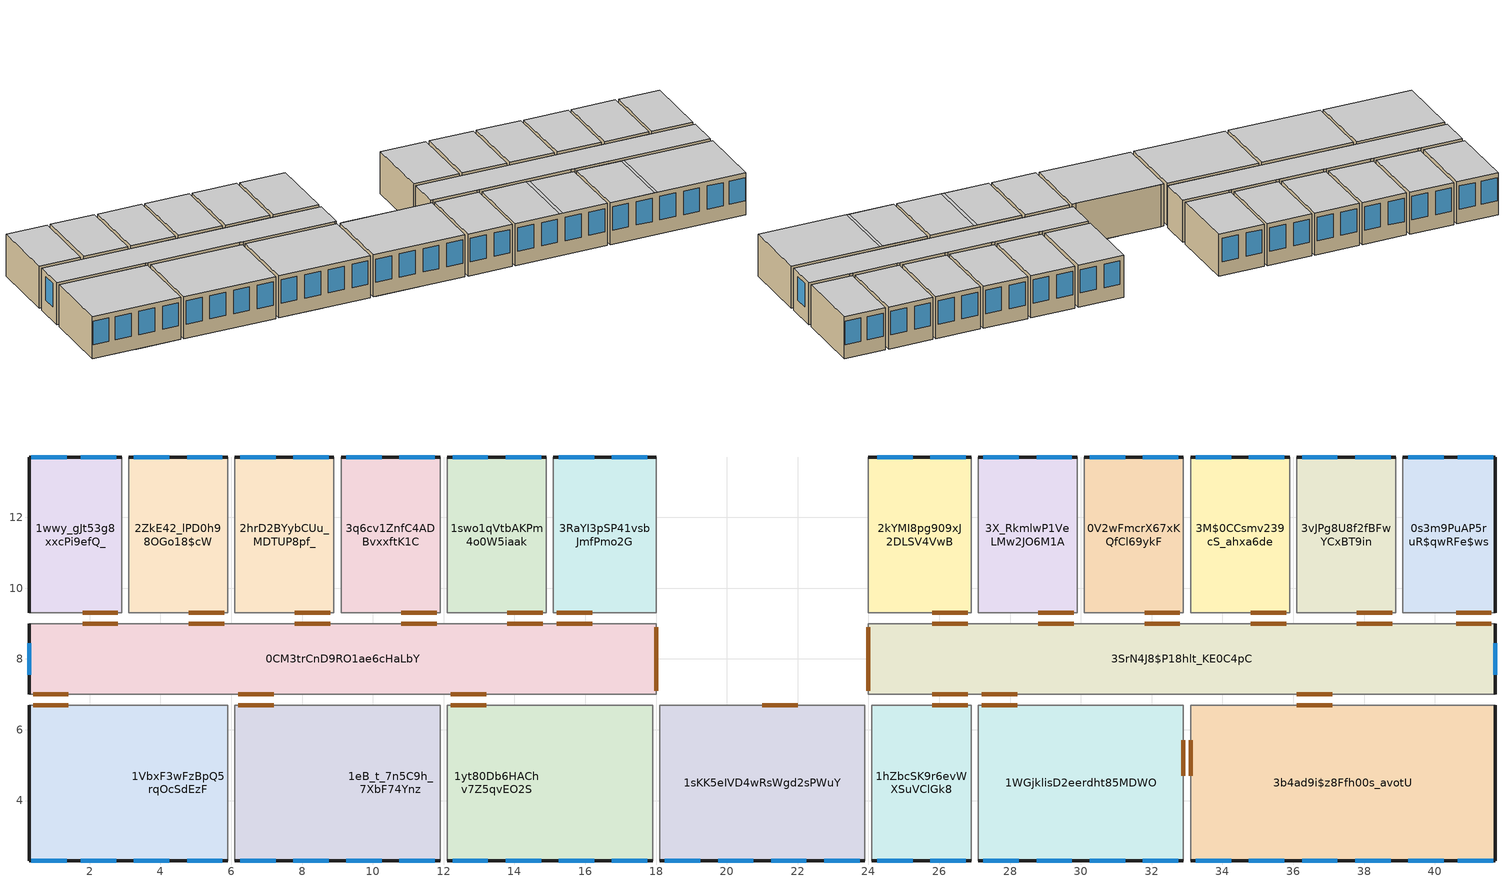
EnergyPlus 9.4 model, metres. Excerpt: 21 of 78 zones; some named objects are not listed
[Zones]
1WGjklisD2eerdht85MDWO
 floor to 0$eKt6z_TF_fKjXoVEG5Cw (BS Interior Floor): 32.9,6.7 32.9,2.3 27.1,2.3 27.1,6.7 z3
 wall outside (BS Exterior Wall): 27.1,2.3 32.9,2.3 z3:5.7
 wall to 3SrN4J8$P18hlt_KE0C4pC (BS Interior Wall): 32.9,6.7 27.1,6.7 z3:5.7
 wall to 1hZbcSK9r6evWXSuVClGk8 (BS Interior Wall): 27.1,6.7 27.1,2.3 z3:5.7
 wall to 3b4ad9i$z8Ffh00s_avotU (BS Interior Wall): 32.9,2.3 32.9,6.7 z3:5.7
 window (BS Exterior Window): 30.25,2.3 31.25,2.3 / 27.25,2.3 28.25,2.3 / 31.75,2.3 32.75,2.3 / 28.75,2.3 29.75,2.3 z3.9:5.4
 door inside (BS Door): 32.9,4.7 32.9,5.7 / 28.2,6.7 27.2,6.7 z3:5.1
 ceiling adiabatic (BS Ceiling): 30.1,2.3 30.1,6.7 29.9,6.7 29.9,2.3 z5.7
 ceiling to 2Y2jAOw7X9Xf_B4gscapbK (BS Ceiling): 32.9,2.3 32.9,6.7 30.1,6.7 30.1,2.3 z5.7
 ceiling to 1M617TAlX5t8jXjdcEmsKg (BS Ceiling): 29.9,2.3 29.9,6.7 27.1,6.7 27.1,2.3 z5.7
3SrN4J8$P18hlt_KE0C4pC
 floor to 00eVuFlSP5VQRrh6IeRyEc (BS Interior Floor): 41.7,9 41.7,7 24,7 24,9 z3
 wall outside (BS Exterior Wall): 41.7,7 41.7,9 z3:5.7
 wall adiabatic (BS Interior Wall): 27.1,9 26.9,9 / 39.1,9 38.9,9 / 32.9,7 33.1,7 / 24,7 24.1,7 / 30.1,9 29.9,9 / 36.1,9 35.9,9 / 33.1,9 32.9,9 / 26.9,7 27.1,7 z3:5.7
 wall to 0PhdPmzHT0wvN$Ha_kQzZu (BS Interior Wall): 24,9 24,7 z3:5.7
 wall to 3M$0CCsmv239cS_ahxa6de (BS Interior Wall): 35.9,9 33.1,9 z3:5.7
 wall to 3X_RkmlwP1VeLMw2JO6M1A (BS Interior Wall): 29.9,9 27.1,9 z3:5.7
 wall to 2kYMI8pg909xJ2DLSV4VwB (BS Interior Wall): 26.9,9 24,9 z3:5.7
 wall to 3b4ad9i$z8Ffh00s_avotU (BS Interior Wall): 33.1,7 41.7,7 z3:5.7
 wall to 3vJPg8U8f2fBFwYCxBT9in (BS Interior Wall): 38.9,9 36.1,9 z3:5.7
 wall to 1hZbcSK9r6evWXSuVClGk8 (BS Interior Wall): 24.1,7 26.9,7 z3:5.7
 wall to 0V2wFmcrX67xKQfCl69ykF (BS Interior Wall): 32.9,9 30.1,9 z3:5.7
 wall to 0s3m9PuAP5ruR$qwRFe$ws (BS Interior Wall): 41.7,9 39.1,9 z3:5.7
 window (BS Exterior Window): 41.7,7.55 41.7,8.45 z3.9:5.4
 door inside (BS Door): 41.6,9 40.6,9 / 35.8,9 34.8,9 / 27.2,7 28.2,7 / 32.8,9 31.8,9 / 25.8,7 26.8,7 / 38.8,9 37.8,9 / 24,8.9 24,7.1 / 36.1,7 37.1,7 / 26.8,9 25.8,9 / 29.8,9 28.8,9 z3:5.1
 ceiling to 1FsfTlNHzDiQydR7cbC3bX (BS Ceiling): 41.7,7 41.7,9 24,9 24,7 z5.7
0V2wFmcrX67xKQfCl69ykF
 floor to 3sefNQ1Hz6sBA3EwjEo9EL (BS Interior Floor): 32.9,13.7 32.9,9.3 30.1,9.3 30.1,13.7 z3
 wall outside (BS Exterior Wall): 32.9,13.7 30.1,13.7 z3:5.7
 wall to 3M$0CCsmv239cS_ahxa6de (BS Interior Wall): 32.9,9.3 32.9,13.7 z3:5.7
 wall to 3X_RkmlwP1VeLMw2JO6M1A (BS Interior Wall): 30.1,13.7 30.1,9.3 z3:5.7
 window (BS Exterior Window): 32.75,13.7 31.75,13.7 / 31.25,13.7 30.25,13.7 z3.9:5.4
 door inside (BS Door): 31.8,9.3 32.8,9.3 z3:5.1
 ceiling to 37yxDMh$P3UPqfAuQfpNto (BS Ceiling): 32.9,9.3 32.9,13.7 30.1,13.7 30.1,9.3 z5.7
1eB_t_7n5C9h_7XbF74Ynz
 floor adiabatic (BS Interior Floor): 9.1,6.7 9.1,2.3 8.9,2.3 8.9,6.7 z3
 floor to 0iEZdLIqfD7x3avzU4ffZa (BS Interior Floor): 11.9,6.7 11.9,2.3 9.1,2.3 9.1,6.7 z3
 floor to 1taLmMq_bBhh1yNbf1VwUT (BS Interior Floor): 8.9,6.7 8.9,2.3 6.1,2.3 6.1,6.7 z3
 wall outside (BS Exterior Wall): 6.1,2.3 11.9,2.3 z3:5.7
 wall to 1VbxF3wFzBpQ5rqOcSdEzF (BS Interior Wall): 6.1,6.7 6.1,2.3 z3:5.7
 wall to 0CM3trCnD9RO1ae6cHaLbY (BS Interior Wall): 11.9,6.7 6.1,6.7 z3:5.7
 wall to 1yt80Db6HAChv7Z5qvEO2S (BS Interior Wall): 11.9,2.3 11.9,6.7 z3:5.7
 window (BS Exterior Window): 6.25,2.3 7.25,2.3 / 7.75,2.3 8.75,2.3 / 9.25,2.3 10.25,2.3 / 10.75,2.3 11.75,2.3 z3.9:5.4
 door inside (BS Door): 7.2,6.7 6.2,6.7 z3:5.1
 ceiling to 1jkMl6PLf94hN1SvfPW9Iv (BS Ceiling): 11.9,2.3 11.9,6.7 6.1,6.7 6.1,2.3 z5.7
2ZkE42_lPD0h98OGo18$cW
 floor to 2CcPJE7P9DqwoGopk3Hmw6 (BS Interior Floor): 5.9,13.7 5.9,9.3 3.1,9.3 3.1,13.7 z3
 wall outside (BS Exterior Wall): 5.9,13.7 3.1,13.7 z3:5.7
 wall to 2hrD2BYybCUu_MDTUP8pf_ (BS Interior Wall): 5.9,9.3 5.9,13.7 z3:5.7
 wall to 0CM3trCnD9RO1ae6cHaLbY (BS Interior Wall): 3.1,9.3 5.9,9.3 z3:5.7
 wall to 1wwy_gJt53g8xxcPi9efQ_ (BS Interior Wall): 3.1,13.7 3.1,9.3 z3:5.7
 window (BS Exterior Window): 4.25,13.7 3.25,13.7 / 5.75,13.7 4.75,13.7 z3.9:5.4
 door inside (BS Door): 4.8,9.3 5.8,9.3 z3:5.1
 ceiling to 2BcXux61X9GujHpev9QRSR (BS Ceiling): 5.9,9.3 5.9,13.7 3.1,13.7 3.1,9.3 z5.7
1yt80Db6HAChv7Z5qvEO2S
 floor to 2B7cRcVj51Qv4C6__R44xu (BS Interior Floor): 17.9,6.7 17.9,2.3 15.1,2.3 15.1,6.7 z3
 floor adiabatic (BS Interior Floor): 15.1,6.7 15.1,2.3 14.9,2.3 14.9,6.7 z3
 floor to 0iEZdLIqfD7x3avzU4ffZa (BS Interior Floor): 14.9,6.7 14.9,2.3 12.1,2.3 12.1,6.7 z3
 wall outside (BS Exterior Wall): 12.1,2.3 17.9,2.3 z3:5.7
 wall to 1sKK5eIVD4wRsWgd2sPWuY (BS Interior Wall): 17.9,2.3 17.9,6.7 z3:5.7
 wall to 0CM3trCnD9RO1ae6cHaLbY (BS Interior Wall): 17.9,6.7 12.1,6.7 z3:5.7
 window (BS Exterior Window): 16.75,2.3 17.75,2.3 / 15.25,2.3 16.25,2.3 / 13.75,2.3 14.75,2.3 / 12.25,2.3 13.25,2.3 z3.9:5.4
 door inside (BS Door): 13.2,6.7 12.2,6.7 z3:5.1
 ceiling to 1tATJKntX2Y8t2dxJpVBm2 (BS Ceiling): 17.9,2.3 17.9,6.7 12.1,6.7 12.1,2.3 z5.7
1VbxF3wFzBpQ5rqOcSdEzF
 floor to 1taLmMq_bBhh1yNbf1VwUT (BS Interior Floor): 5.9,6.7 5.9,2.3 3.1,2.3 3.1,6.7 z3
 floor adiabatic (BS Interior Floor): 3.1,6.7 3.1,2.3 2.9,2.3 2.9,6.7 z3
 floor to 0v2mq_BpX9j9p4qwRH5aap (BS Interior Floor): 2.9,6.7 2.9,2.3 0.3,2.3 0.3,6.7 z3
 wall outside (BS Exterior Wall): 0.3,6.7 0.3,2.3 5.9,2.3 z3:5.7
 wall to 0CM3trCnD9RO1ae6cHaLbY (BS Interior Wall): 5.9,6.7 0.3,6.7 z3:5.7
 window (BS Exterior Window): 3.25,2.3 4.25,2.3 / 1.75,2.3 2.75,2.3 / 4.75,2.3 5.75,2.3 / 0.35,2.3 1.35,2.3 z3.9:5.4
 door inside (BS Door): 1.4,6.7 0.4,6.7 z3:5.1
 ceiling to 3TWbARHE9CoOjg0OeaZD8P (BS Ceiling): 5.9,2.3 5.9,6.7 0.3,6.7 0.3,2.3 z5.7
0CM3trCnD9RO1ae6cHaLbY
 floor to 2HnbZBXN52oxusTs3Un5e7 (BS Interior Floor): 18,9 18,7 0.3,7 0.3,9 z3
 wall outside (BS Exterior Wall): 0.3,9 0.3,7 z3:5.7
 wall adiabatic (BS Interior Wall): 12.1,9 11.9,9 / 6.1,9 5.9,9 / 3.1,9 2.9,9 / 11.9,7 12.1,7 / 9.1,9 8.9,9 / 17.9,7 18,7 / 15.1,9 14.9,9 / 5.9,7 6.1,7 z3:5.7
 wall to 3q6cv1ZnfC4ADBvxxftK1C (BS Interior Wall): 11.9,9 9.1,9 z3:5.7
 wall to 1wwy_gJt53g8xxcPi9efQ_ (BS Interior Wall): 2.9,9 0.3,9 z3:5.7
 wall to 0PhdPmzHT0wvN$Ha_kQzZu (BS Interior Wall): 18,7 18,9 z3:5.7
 wall to 1swo1qVtbAKPm4o0W5iaak (BS Interior Wall): 14.9,9 12.1,9 z3:5.7
 wall to 2hrD2BYybCUu_MDTUP8pf_ (BS Interior Wall): 8.9,9 6.1,9 z3:5.7
 wall to 3RaYI3pSP41vsbJmfPmo2G (BS Interior Wall): 18,9 15.1,9 z3:5.7
 window (BS Exterior Window): 0.3,8.45 0.3,7.55 z3.9:5.4
 door inside (BS Door): 16.2,9 15.2,9 / 8.8,9 7.8,9 / 6.2,7 7.2,7 / 5.8,9 4.8,9 / 11.8,9 10.8,9 / 12.2,7 13.2,7 / 14.8,9 13.8,9 / 2.8,9 1.8,9 / 0.4,7 1.4,7 / 18,7.1 18,8.9 z3:5.1
 ceiling to 0bbi7jwFX5EgYtOUiXmMPZ (BS Ceiling): 18,7 18,9 0.3,9 0.3,7 z5.7
1wwy_gJt53g8xxcPi9efQ_
 floor to 2CcPJE7P9DqwoGopk3Hmw6 (BS Interior Floor): 2.9,13.7 2.9,9.3 0.3,9.3 0.3,13.7 z3
 wall outside (BS Exterior Wall): 2.9,13.7 0.3,13.7 0.3,9.3 z3:5.7
 window (BS Exterior Window): 1.35,13.7 0.35,13.7 / 2.75,13.7 1.75,13.7 z3.9:5.4
 door inside (BS Door): 1.8,9.3 2.8,9.3 z3:5.1
 ceiling to 2Kz40Uxz99fwCIJJmglieI (BS Ceiling): 2.9,9.3 2.9,13.7 0.3,13.7 0.3,9.3 z5.7
2kYMI8pg909xJ2DLSV4VwB
 floor to 1QSBlSGG9CGP76GbGKSJ8g (BS Interior Floor): 26.9,13.7 26.9,9.3 24,9.3 24,13.7 z3
 wall outside (BS Exterior Wall): 26.9,13.7 24,13.7 z3:5.7
 wall to 0PhdPmzHT0wvN$Ha_kQzZu (BS Interior Wall): 24,13.7 24,9.3 z3:5.7
 wall to 3X_RkmlwP1VeLMw2JO6M1A (BS Interior Wall): 26.9,9.3 26.9,13.7 z3:5.7
 window (BS Exterior Window): 26.75,13.7 25.75,13.7 / 25.25,13.7 24.25,13.7 z3.9:5.4
 door inside (BS Door): 25.8,9.3 26.8,9.3 z3:5.1
 ceiling to 2ZA9Zu2EfCDRHYeBd_iRey (BS Ceiling): 26.9,9.3 26.9,13.7 24,13.7 24,9.3 z5.7
3RaYI3pSP41vsbJmfPmo2G
 floor to 05$4pUp9n7_BM8rl8IyXG4 (BS Interior Floor): 18,13.7 18,9.3 15.1,9.3 15.1,13.7 z3
 wall outside (BS Exterior Wall): 18,13.7 15.1,13.7 z3:5.7
 wall to 0PhdPmzHT0wvN$Ha_kQzZu (BS Interior Wall): 18,9.3 18,13.7 z3:5.7
 wall to 1swo1qVtbAKPm4o0W5iaak (BS Interior Wall): 15.1,13.7 15.1,9.3 z3:5.7
 window (BS Exterior Window): 17.75,13.7 16.75,13.7 / 16.25,13.7 15.25,13.7 z3.9:5.4
 door inside (BS Door): 15.2,9.3 16.2,9.3 z3:5.1
 ceiling to 1Pto60QwP1JvdNmhJOmrlf (BS Ceiling): 18,9.3 18,13.7 15.1,13.7 15.1,9.3 z5.7
3vJPg8U8f2fBFwYCxBT9in
 floor to 21Xb5cb$P51xr_mPRJf26h (BS Interior Floor): 38.9,13.7 38.9,9.3 36.1,9.3 36.1,13.7 z3
 wall outside (BS Exterior Wall): 38.9,13.7 36.1,13.7 z3:5.7
 wall to 0s3m9PuAP5ruR$qwRFe$ws (BS Interior Wall): 38.9,9.3 38.9,13.7 z3:5.7
 wall to 3M$0CCsmv239cS_ahxa6de (BS Interior Wall): 36.1,13.7 36.1,9.3 z3:5.7
 window (BS Exterior Window): 37.25,13.7 36.25,13.7 / 38.75,13.7 37.75,13.7 z3.9:5.4
 door inside (BS Door): 37.8,9.3 38.8,9.3 z3:5.1
 ceiling to 02$9QxmhzCCgXxhk3q8dTe (BS Ceiling): 38.9,9.3 38.9,13.7 36.1,13.7 36.1,9.3 z5.7
3b4ad9i$z8Ffh00s_avotU
 floor to 0Kht2gt3X4FwYpuImPa9kt (BS Interior Floor): 41.7,6.7 41.7,2.3 33.1,2.3 33.1,6.7 z3
 wall outside (BS Exterior Wall): 33.1,2.3 41.7,2.3 41.7,6.7 z3:5.7
 window (BS Exterior Window): 33.25,2.3 34.25,2.3 / 39.25,2.3 40.25,2.3 / 40.65,2.3 41.65,2.3 / 36.25,2.3 37.25,2.3 / 34.75,2.3 35.75,2.3 / 37.75,2.3 38.75,2.3 z3.9:5.4
 door inside (BS Door): 37.1,6.7 36.1,6.7 / 33.1,5.7 33.1,4.7 z3:5.1
 ceiling to 2Y2jAOw7X9Xf_B4gscapbK (BS Ceiling): 35.9,2.3 35.9,6.7 33.1,6.7 33.1,2.3 z5.7
 ceiling to 1wsY5_9THDO8veB2wP2Jbh (BS Ceiling): 41.7,2.3 41.7,6.7 36.1,6.7 36.1,2.3 z5.7
 ceiling adiabatic (BS Ceiling): 36.1,2.3 36.1,6.7 35.9,6.7 35.9,2.3 z5.7
1sKK5eIVD4wRsWgd2sPWuY
 floor adiabatic (BS Interior Floor): 23.9,6.7 23.9,2.3 23.7,2.3 23.7,6.7 z3; 18.3,6.7 18.3,2.3 18.1,2.3 18.1,6.7 z3
 floor to 0PhdPmzHT0wvN$Ha_kQzZu (BS Interior Floor): 23.7,6.7 23.7,2.3 18.3,2.3 18.3,6.7 z3
 wall outside (BS Exterior Wall): 18.1,2.3 23.9,2.3 z3:5.7
 wall adiabatic (BS Interior Wall): 23.9,6.7 23.7,6.7 / 18.3,6.7 18.1,6.7 z3:5.7
 wall to 1hZbcSK9r6evWXSuVClGk8 (BS Interior Wall): 23.9,2.3 23.9,6.7 z3:5.7
 wall to 0PhdPmzHT0wvN$Ha_kQzZu (BS Interior Wall): 23.7,6.7 18.3,6.7 z3:5.7
 window (BS Exterior Window): 18.25,2.3 19.25,2.3 / 19.75,2.3 20.75,2.3 / 21.25,2.3 22.25,2.3 / 22.75,2.3 23.75,2.3 z3.9:5.4
 door inside (BS Door): 22,6.7 21,6.7 z3:5.1
 ceiling to 14cSmkGQb5Chj6GH5bUPRa (BS Ceiling): 23.9,2.3 23.9,6.7 18.1,6.7 18.1,2.3 z5.7
2hrD2BYybCUu_MDTUP8pf_
 floor to 2feNlfknz8J8XEHBxJT6K2 (BS Interior Floor): 8.9,13.7 8.9,9.3 6.1,9.3 6.1,13.7 z3
 wall outside (BS Exterior Wall): 8.9,13.7 6.1,13.7 z3:5.7
 wall to 3q6cv1ZnfC4ADBvxxftK1C (BS Interior Wall): 8.9,9.3 8.9,13.7 z3:5.7
 window (BS Exterior Window): 8.75,13.7 7.75,13.7 / 7.25,13.7 6.25,13.7 z3.9:5.4
 door inside (BS Door): 7.8,9.3 8.8,9.3 z3:5.1
 ceiling to 2cFybzr4D4dAd4nVF9y94h (BS Ceiling): 8.9,9.3 8.9,13.7 6.1,13.7 6.1,9.3 z5.7
1swo1qVtbAKPm4o0W5iaak
 floor to 2feNlfknz8J8XEHBxJT6K2 (BS Interior Floor): 14.9,13.7 14.9,9.3 12.1,9.3 12.1,13.7 z3
 wall outside (BS Exterior Wall): 14.9,13.7 12.1,13.7 z3:5.7
 wall to 3q6cv1ZnfC4ADBvxxftK1C (BS Interior Wall): 12.1,13.7 12.1,9.3 z3:5.7
 window (BS Exterior Window): 14.75,13.7 13.75,13.7 / 13.25,13.7 12.25,13.7 z3.9:5.4
 door inside (BS Door): 13.8,9.3 14.8,9.3 z3:5.1
 ceiling to 373u1CPB1CvA4rwrsNTz0k (BS Ceiling): 14.9,9.3 14.9,13.7 12.1,13.7 12.1,9.3 z5.7
0s3m9PuAP5ruR$qwRFe$ws
 floor to 3pQ$Lla7T5pR$Q74pIih7H (BS Interior Floor): 41.7,13.7 41.7,9.3 39.1,9.3 39.1,13.7 z3
 wall outside (BS Exterior Wall): 41.7,9.3 41.7,13.7 39.1,13.7 z3:5.7
 window (BS Exterior Window): 40.25,13.7 39.25,13.7 / 41.65,13.7 40.65,13.7 z3.9:5.4
 door inside (BS Door): 40.6,9.3 41.6,9.3 z3:5.1
 ceiling to 1ekdjNgjPBSx9xCftRqDMb (BS Ceiling): 41.7,9.3 41.7,13.7 39.1,13.7 39.1,9.3 z5.7
3q6cv1ZnfC4ADBvxxftK1C
 floor to 2feNlfknz8J8XEHBxJT6K2 (BS Interior Floor): 11.9,13.7 11.9,9.3 9.1,9.3 9.1,13.7 z3
 wall outside (BS Exterior Wall): 11.9,13.7 9.1,13.7 z3:5.7
 window (BS Exterior Window): 11.75,13.7 10.75,13.7 / 10.25,13.7 9.25,13.7 z3.9:5.4
 door inside (BS Door): 10.8,9.3 11.8,9.3 z3:5.1
 ceiling to 2bvpk6mWv0YP4RAPnXAmYI (BS Ceiling): 11.9,9.3 11.9,13.7 9.1,13.7 9.1,9.3 z5.7
3X_RkmlwP1VeLMw2JO6M1A
 floor to 08enjGMu51g8uLhNew1tqP (BS Interior Floor): 29.9,13.7 29.9,9.3 27.1,9.3 27.1,13.7 z3
 wall outside (BS Exterior Wall): 29.9,13.7 27.1,13.7 z3:5.7
 window (BS Exterior Window): 28.25,13.7 27.25,13.7 / 29.75,13.7 28.75,13.7 z3.9:5.4
 door inside (BS Door): 28.8,9.3 29.8,9.3 z3:5.1
 ceiling to 04O33NodL9yQHabg_JHCFB (BS Ceiling): 29.9,9.3 29.9,13.7 27.1,13.7 27.1,9.3 z5.7
3M$0CCsmv239cS_ahxa6de
 floor to 3VG_VaTqzBoOJol37bGgmR (BS Interior Floor): 35.9,13.7 35.9,9.3 33.1,9.3 33.1,13.7 z3
 wall outside (BS Exterior Wall): 35.9,13.7 33.1,13.7 z3:5.7
 window (BS Exterior Window): 34.25,13.7 33.25,13.7 / 35.75,13.7 34.75,13.7 z3.9:5.4
 door inside (BS Door): 34.8,9.3 35.8,9.3 z3:5.1
 ceiling to 2rjMBU8_b39uB$kTZmooOu (BS Ceiling): 35.9,9.3 35.9,13.7 33.1,13.7 33.1,9.3 z5.7
1hZbcSK9r6evWXSuVClGk8
 floor to 0$eKt6z_TF_fKjXoVEG5Cw (BS Interior Floor): 26.9,6.7 26.9,2.3 24.1,2.3 24.1,6.7 z3
 wall outside (BS Exterior Wall): 24.1,2.3 26.9,2.3 z3:5.7
 window (BS Exterior Window): 25.75,2.3 26.75,2.3 / 24.25,2.3 25.25,2.3 z3.9:5.4
 door inside (BS Door): 26.8,6.7 25.8,6.7 z3:5.1
 ceiling to 1M617TAlX5t8jXjdcEmsKg (BS Ceiling): 26.9,2.3 26.9,6.7 24.1,6.7 24.1,2.3 z5.7
[Building]
None: Loads convergence tolerance value=0.04; Maximum number of warmup days=25; Minimum number of warmup days=6; North axis=0; Solar distribution=FullInteriorAndExterior; Temperature convergence tolerance value=0.4; Terrain=Suburbs
[Site:Location]
DENVER_STAPLETON_CO_USA_WMO_724690: Elevation=1611; Latitude=39.77; Longitude=-104.87; Time zone=-7
[SizingPeriod:DesignDay] Barometric pressure=83411; Day of month=21; Daylight saving time indicator=No; Humidity condition type=WetBulb; Rain indicator=No; Snow indicator=No; Solar model indicator=ASHRAEClearSky
Name | Daily dry bulb temperature range | Day type | Maximum dry bulb temperature | Month | Sky clearness | Wetbulb or dewpoint at maximum dry bulb | Wind direction | Wind speed
DENVER_STAPLETON Ann Clg .4% Condns DB=>MWB | 15.2 | SummerDesignDay | 34.1 | 7 | 1 | 15.8 | 120 | 4
DENVER_STAPLETON Ann Htg 99.6% Condns DB | 0 | WinterDesignDay | -20 | 12 | 0 | -20 | 180 | 2.3
[Construction]
BS Ceiling: cement_floating_screed_2_bottom, EPS_040_15, concrete_CEM_II_BS325R_wz05
BS Door: hardwood
BS Exterior Wall: EPS_040_15, concrete_CEM_II_BS325R_wz05
BS Exterior Window: Glas1995_2015AluoderStahlfensterWaermeschutzverglasungzweifach
BS Interior Floor: concrete_CEM_II_BS325R_wz05, EPS_040_15, cement_floating_screed_2_bottom
BS Interior Wall: lime_plaster, vertical_core_brick_700, lime_plaster
[Material] Roughness=MediumRough; Solar absorptance=0.7; Thermal absorptance=0.9; Visible absorptance=0.7
Name | Conductivity | Density | Specific heat | Thickness
EPS_040_15 | 0.04 | 15 | 1500 | 0.07
cement_floating_screed_2_bottom | 1.4 | 1990 | 1000 | 0.04
concrete_CEM_II_BS325R_wz05 | 2.1 | 2420 | 1000 | 0.175
hardwood | 0.13 | 650 | 1500 | 0.04
lime_plaster | 0.7 | 1600 | 850 | 0.01
vertical_core_brick_700 | 0.13 | 695 | 850 | 0.15
[WindowMaterial:SimpleGlazingSystem]
Glas1995_2015AluoderStahlfensterWaermeschutzverglasungzweifach: Solar heat gain coefficient=0.65; U factor=1.24754
[ElectricEquipment] Design level calculation method=Watts/Area; End use subcategory=General; Fraction latent=0; Fraction lost=0; Fraction radiant=0; Schedule=Schedule Equipment Single office; Watts per zone floor area=7
Name | Zone or zonelist
0CM3trCnD9RO1ae6cHaLbY | 0CM3trCnD9RO1ae6cHaLbY
0V2wFmcrX67xKQfCl69ykF | 0V2wFmcrX67xKQfCl69ykF
0s3m9PuAP5ruR$qwRFe$ws | 0s3m9PuAP5ruR$qwRFe$ws
1VbxF3wFzBpQ5rqOcSdEzF | 1VbxF3wFzBpQ5rqOcSdEzF
1WGjklisD2eerdht85MDWO | 1WGjklisD2eerdht85MDWO
1eB_t_7n5C9h_7XbF74Ynz | 1eB_t_7n5C9h_7XbF74Ynz
1hZbcSK9r6evWXSuVClGk8 | 1hZbcSK9r6evWXSuVClGk8
1sKK5eIVD4wRsWgd2sPWuY | 1sKK5eIVD4wRsWgd2sPWuY
1swo1qVtbAKPm4o0W5iaak | 1swo1qVtbAKPm4o0W5iaak
1wwy_gJt53g8xxcPi9efQ_ | 1wwy_gJt53g8xxcPi9efQ_
1yt80Db6HAChv7Z5qvEO2S | 1yt80Db6HAChv7Z5qvEO2S
2ZkE42_lPD0h98OGo18$cW | 2ZkE42_lPD0h98OGo18$cW
2hrD2BYybCUu_MDTUP8pf_ | 2hrD2BYybCUu_MDTUP8pf_
2kYMI8pg909xJ2DLSV4VwB | 2kYMI8pg909xJ2DLSV4VwB
3M$0CCsmv239cS_ahxa6de | 3M$0CCsmv239cS_ahxa6de
3RaYI3pSP41vsbJmfPmo2G | 3RaYI3pSP41vsbJmfPmo2G
3SrN4J8$P18hlt_KE0C4pC | 3SrN4J8$P18hlt_KE0C4pC
3X_RkmlwP1VeLMw2JO6M1A | 3X_RkmlwP1VeLMw2JO6M1A
3b4ad9i$z8Ffh00s_avotU | 3b4ad9i$z8Ffh00s_avotU
3q6cv1ZnfC4ADBvxxftK1C | 3q6cv1ZnfC4ADBvxxftK1C
3vJPg8U8f2fBFwYCxBT9in | 3vJPg8U8f2fBFwYCxBT9in
[Lights] Design level calculation method=Watts/Area; End use subcategory=General; Fraction radiant=0.42; Fraction replaceable=1; Fraction visible=0.18; Return air fraction=0; Return air fraction calculated from plenum temperature=No; Return air fraction function of plenum temperature coefficient 1=0; Return air fraction function of plenum temperature coefficient 2=0; Schedule=Schedule Lighting Single office; Watts per zone floor area=15.9
Name | Zone or zonelist
0CM3trCnD9RO1ae6cHaLbY | 0CM3trCnD9RO1ae6cHaLbY
0V2wFmcrX67xKQfCl69ykF | 0V2wFmcrX67xKQfCl69ykF
0s3m9PuAP5ruR$qwRFe$ws | 0s3m9PuAP5ruR$qwRFe$ws
1VbxF3wFzBpQ5rqOcSdEzF | 1VbxF3wFzBpQ5rqOcSdEzF
1WGjklisD2eerdht85MDWO | 1WGjklisD2eerdht85MDWO
1eB_t_7n5C9h_7XbF74Ynz | 1eB_t_7n5C9h_7XbF74Ynz
1hZbcSK9r6evWXSuVClGk8 | 1hZbcSK9r6evWXSuVClGk8
1sKK5eIVD4wRsWgd2sPWuY | 1sKK5eIVD4wRsWgd2sPWuY
1swo1qVtbAKPm4o0W5iaak | 1swo1qVtbAKPm4o0W5iaak
1wwy_gJt53g8xxcPi9efQ_ | 1wwy_gJt53g8xxcPi9efQ_
1yt80Db6HAChv7Z5qvEO2S | 1yt80Db6HAChv7Z5qvEO2S
2ZkE42_lPD0h98OGo18$cW | 2ZkE42_lPD0h98OGo18$cW
2hrD2BYybCUu_MDTUP8pf_ | 2hrD2BYybCUu_MDTUP8pf_
2kYMI8pg909xJ2DLSV4VwB | 2kYMI8pg909xJ2DLSV4VwB
3M$0CCsmv239cS_ahxa6de | 3M$0CCsmv239cS_ahxa6de
3RaYI3pSP41vsbJmfPmo2G | 3RaYI3pSP41vsbJmfPmo2G
3SrN4J8$P18hlt_KE0C4pC | 3SrN4J8$P18hlt_KE0C4pC
3X_RkmlwP1VeLMw2JO6M1A | 3X_RkmlwP1VeLMw2JO6M1A
3b4ad9i$z8Ffh00s_avotU | 3b4ad9i$z8Ffh00s_avotU
3q6cv1ZnfC4ADBvxxftK1C | 3q6cv1ZnfC4ADBvxxftK1C
3vJPg8U8f2fBFwYCxBT9in | 3vJPg8U8f2fBFwYCxBT9in
[People] Activity level schedule=Schedule Activity 70; Carbon dioxide generation rate=3.82e-08; Clothing insulation calculation method=ClothingInsulationSchedule; Enable ashrae 55 comfort warnings=No; Fraction radiant=0.5; Mean radiant temperature calculation type=ZoneAveraged; Number of people calculation method=People/Area; Number of people schedule=Schedule People Single office; People per zone floor area=0.0714286; Sensible heat fraction=Autocalculate
Name | Zone or zonelist
0CM3trCnD9RO1ae6cHaLbY | 0CM3trCnD9RO1ae6cHaLbY
0V2wFmcrX67xKQfCl69ykF | 0V2wFmcrX67xKQfCl69ykF
0s3m9PuAP5ruR$qwRFe$ws | 0s3m9PuAP5ruR$qwRFe$ws
1VbxF3wFzBpQ5rqOcSdEzF | 1VbxF3wFzBpQ5rqOcSdEzF
1WGjklisD2eerdht85MDWO | 1WGjklisD2eerdht85MDWO
1eB_t_7n5C9h_7XbF74Ynz | 1eB_t_7n5C9h_7XbF74Ynz
1hZbcSK9r6evWXSuVClGk8 | 1hZbcSK9r6evWXSuVClGk8
1sKK5eIVD4wRsWgd2sPWuY | 1sKK5eIVD4wRsWgd2sPWuY
1swo1qVtbAKPm4o0W5iaak | 1swo1qVtbAKPm4o0W5iaak
1wwy_gJt53g8xxcPi9efQ_ | 1wwy_gJt53g8xxcPi9efQ_
1yt80Db6HAChv7Z5qvEO2S | 1yt80Db6HAChv7Z5qvEO2S
2ZkE42_lPD0h98OGo18$cW | 2ZkE42_lPD0h98OGo18$cW
2hrD2BYybCUu_MDTUP8pf_ | 2hrD2BYybCUu_MDTUP8pf_
2kYMI8pg909xJ2DLSV4VwB | 2kYMI8pg909xJ2DLSV4VwB
3M$0CCsmv239cS_ahxa6de | 3M$0CCsmv239cS_ahxa6de
3RaYI3pSP41vsbJmfPmo2G | 3RaYI3pSP41vsbJmfPmo2G
3SrN4J8$P18hlt_KE0C4pC | 3SrN4J8$P18hlt_KE0C4pC
3X_RkmlwP1VeLMw2JO6M1A | 3X_RkmlwP1VeLMw2JO6M1A
3b4ad9i$z8Ffh00s_avotU | 3b4ad9i$z8Ffh00s_avotU
3q6cv1ZnfC4ADBvxxftK1C | 3q6cv1ZnfC4ADBvxxftK1C
3vJPg8U8f2fBFwYCxBT9in | 3vJPg8U8f2fBFwYCxBT9in
[ThermostatSetpoint:DualSetpoint]
STATS Single office Dual SP Control: Cooling setpoint temperature schedule=Schedule Cooling Single office; Heating setpoint temperature schedule=Schedule Heating Single office
[Zone] Ceiling height=Autocalculate; Floor area=Autocalculate; Multiplier=1; Part of total floor area=Yes; Type=1
Name | Volume
0CM3trCnD9RO1ae6cHaLbY; 3SrN4J8$P18hlt_KE0C4pC | 95.58
0V2wFmcrX67xKQfCl69ykF; 1hZbcSK9r6evWXSuVClGk8; 1swo1qVtbAKPm4o0W5iaak; 2ZkE42_lPD0h98OGo18$cW; 2hrD2BYybCUu_MDTUP8pf_; 3M$0CCsmv239cS_ahxa6de; 3X_RkmlwP1VeLMw2JO6M1A; 3q6cv1ZnfC4ADBvxxftK1C; 3vJPg8U8f2fBFwYCxBT9in | 33.264
0s3m9PuAP5ruR$qwRFe$ws; 1wwy_gJt53g8xxcPi9efQ_ | 30.888
1VbxF3wFzBpQ5rqOcSdEzF | 66.528
1WGjklisD2eerdht85MDWO; 1eB_t_7n5C9h_7XbF74Ynz; 1sKK5eIVD4wRsWgd2sPWuY; 1yt80Db6HAChv7Z5qvEO2S | 68.904
2kYMI8pg909xJ2DLSV4VwB; 3RaYI3pSP41vsbJmfPmo2G | 34.452
3b4ad9i$z8Ffh00s_avotU | 102.168
[ZoneControl:Thermostat] Control 1=STATS Single office Dual SP Control; Control type schedule=HVACTemplate-Always 4
Name | Zone or zonelist
0CM3trCnD9RO1ae6cHaLbY Thermostat | 0CM3trCnD9RO1ae6cHaLbY
0V2wFmcrX67xKQfCl69ykF Thermostat | 0V2wFmcrX67xKQfCl69ykF
0s3m9PuAP5ruR$qwRFe$ws Thermostat | 0s3m9PuAP5ruR$qwRFe$ws
1VbxF3wFzBpQ5rqOcSdEzF Thermostat | 1VbxF3wFzBpQ5rqOcSdEzF
1WGjklisD2eerdht85MDWO Thermostat | 1WGjklisD2eerdht85MDWO
1eB_t_7n5C9h_7XbF74Ynz Thermostat | 1eB_t_7n5C9h_7XbF74Ynz
1hZbcSK9r6evWXSuVClGk8 Thermostat | 1hZbcSK9r6evWXSuVClGk8
1sKK5eIVD4wRsWgd2sPWuY Thermostat | 1sKK5eIVD4wRsWgd2sPWuY
1swo1qVtbAKPm4o0W5iaak Thermostat | 1swo1qVtbAKPm4o0W5iaak
1wwy_gJt53g8xxcPi9efQ_ Thermostat | 1wwy_gJt53g8xxcPi9efQ_
1yt80Db6HAChv7Z5qvEO2S Thermostat | 1yt80Db6HAChv7Z5qvEO2S
2ZkE42_lPD0h98OGo18$cW Thermostat | 2ZkE42_lPD0h98OGo18$cW
2hrD2BYybCUu_MDTUP8pf_ Thermostat | 2hrD2BYybCUu_MDTUP8pf_
2kYMI8pg909xJ2DLSV4VwB Thermostat | 2kYMI8pg909xJ2DLSV4VwB
3M$0CCsmv239cS_ahxa6de Thermostat | 3M$0CCsmv239cS_ahxa6de
3RaYI3pSP41vsbJmfPmo2G Thermostat | 3RaYI3pSP41vsbJmfPmo2G
3SrN4J8$P18hlt_KE0C4pC Thermostat | 3SrN4J8$P18hlt_KE0C4pC
3X_RkmlwP1VeLMw2JO6M1A Thermostat | 3X_RkmlwP1VeLMw2JO6M1A
3b4ad9i$z8Ffh00s_avotU Thermostat | 3b4ad9i$z8Ffh00s_avotU
3q6cv1ZnfC4ADBvxxftK1C Thermostat | 3q6cv1ZnfC4ADBvxxftK1C
3vJPg8U8f2fBFwYCxBT9in Thermostat | 3vJPg8U8f2fBFwYCxBT9in
[Zone equipment]
0CM3trCnD9RO1ae6cHaLbY: 0CM3trCnD9RO1ae6cHaLbY Ideal Loads Air System
0V2wFmcrX67xKQfCl69ykF: 0V2wFmcrX67xKQfCl69ykF Ideal Loads Air System
0s3m9PuAP5ruR$qwRFe$ws: 0s3m9PuAP5ruR$qwRFe$ws Ideal Loads Air System
1VbxF3wFzBpQ5rqOcSdEzF: 1VbxF3wFzBpQ5rqOcSdEzF Ideal Loads Air System
1WGjklisD2eerdht85MDWO: 1WGjklisD2eerdht85MDWO Ideal Loads Air System
1eB_t_7n5C9h_7XbF74Ynz: 1eB_t_7n5C9h_7XbF74Ynz Ideal Loads Air System
1hZbcSK9r6evWXSuVClGk8: 1hZbcSK9r6evWXSuVClGk8 Ideal Loads Air System
1sKK5eIVD4wRsWgd2sPWuY: 1sKK5eIVD4wRsWgd2sPWuY Ideal Loads Air System
1swo1qVtbAKPm4o0W5iaak: 1swo1qVtbAKPm4o0W5iaak Ideal Loads Air System
1wwy_gJt53g8xxcPi9efQ_: 1wwy_gJt53g8xxcPi9efQ_ Ideal Loads Air System
1yt80Db6HAChv7Z5qvEO2S: 1yt80Db6HAChv7Z5qvEO2S Ideal Loads Air System
2ZkE42_lPD0h98OGo18$cW: 2ZkE42_lPD0h98OGo18$cW Ideal Loads Air System
2hrD2BYybCUu_MDTUP8pf_: 2hrD2BYybCUu_MDTUP8pf_ Ideal Loads Air System
2kYMI8pg909xJ2DLSV4VwB: 2kYMI8pg909xJ2DLSV4VwB Ideal Loads Air System
3M$0CCsmv239cS_ahxa6de: 3M$0CCsmv239cS_ahxa6de Ideal Loads Air System
3RaYI3pSP41vsbJmfPmo2G: 3RaYI3pSP41vsbJmfPmo2G Ideal Loads Air System
3SrN4J8$P18hlt_KE0C4pC: 3SrN4J8$P18hlt_KE0C4pC Ideal Loads Air System
3X_RkmlwP1VeLMw2JO6M1A: 3X_RkmlwP1VeLMw2JO6M1A Ideal Loads Air System
3b4ad9i$z8Ffh00s_avotU: 3b4ad9i$z8Ffh00s_avotU Ideal Loads Air System
3q6cv1ZnfC4ADBvxxftK1C: 3q6cv1ZnfC4ADBvxxftK1C Ideal Loads Air System
3vJPg8U8f2fBFwYCxBT9in: 3vJPg8U8f2fBFwYCxBT9in Ideal Loads Air System
[ZoneInfiltration:DesignFlowRate] Air changes per hour=0.2; Constant term coefficient=1; Design flow rate calculation method=AirChanges/Hour; Schedule=Continuous; Temperature term coefficient=0; Velocity squared term coefficient=0; Velocity term coefficient=0
Name | Zone or zonelist
0CM3trCnD9RO1ae6cHaLbY | 0CM3trCnD9RO1ae6cHaLbY
0V2wFmcrX67xKQfCl69ykF | 0V2wFmcrX67xKQfCl69ykF
0s3m9PuAP5ruR$qwRFe$ws | 0s3m9PuAP5ruR$qwRFe$ws
1VbxF3wFzBpQ5rqOcSdEzF | 1VbxF3wFzBpQ5rqOcSdEzF
1WGjklisD2eerdht85MDWO | 1WGjklisD2eerdht85MDWO
1eB_t_7n5C9h_7XbF74Ynz | 1eB_t_7n5C9h_7XbF74Ynz
1hZbcSK9r6evWXSuVClGk8 | 1hZbcSK9r6evWXSuVClGk8
1sKK5eIVD4wRsWgd2sPWuY | 1sKK5eIVD4wRsWgd2sPWuY
1swo1qVtbAKPm4o0W5iaak | 1swo1qVtbAKPm4o0W5iaak
1wwy_gJt53g8xxcPi9efQ_ | 1wwy_gJt53g8xxcPi9efQ_
1yt80Db6HAChv7Z5qvEO2S | 1yt80Db6HAChv7Z5qvEO2S
2ZkE42_lPD0h98OGo18$cW | 2ZkE42_lPD0h98OGo18$cW
2hrD2BYybCUu_MDTUP8pf_ | 2hrD2BYybCUu_MDTUP8pf_
2kYMI8pg909xJ2DLSV4VwB | 2kYMI8pg909xJ2DLSV4VwB
3M$0CCsmv239cS_ahxa6de | 3M$0CCsmv239cS_ahxa6de
3RaYI3pSP41vsbJmfPmo2G | 3RaYI3pSP41vsbJmfPmo2G
3SrN4J8$P18hlt_KE0C4pC | 3SrN4J8$P18hlt_KE0C4pC
3X_RkmlwP1VeLMw2JO6M1A | 3X_RkmlwP1VeLMw2JO6M1A
3b4ad9i$z8Ffh00s_avotU | 3b4ad9i$z8Ffh00s_avotU
3q6cv1ZnfC4ADBvxxftK1C | 3q6cv1ZnfC4ADBvxxftK1C
3vJPg8U8f2fBFwYCxBT9in | 3vJPg8U8f2fBFwYCxBT9in
[Schedule:Compact]
Continuous: Through: 12/31, For: AllDays, Until: 24:00, 1
HVACTemplate-Always 4: Through: 12/31, For: AllDays, Until: 24:00, 4
Schedule Activity 70: Through: 12/31, For: Alldays, Until: 24:00, 70
[Schedule:Day:Hourly]
Schedule Cooling Single office: 25, 25, 25, 25, 25, 25, 25, 25, 25, 25, 25, 25, 25, 25, 25, 25, 25, 25, 25, 25, 25, 25, 25, 25
Schedule Equipment Single office: 0.1, 0.1, 0.1, 0.1, 0.1, 0.1, 0.1, 0.2, 0.4, 0.6, 0.8, 0.8, 0.4, 0.6, 0.8, 0.8, 0.4, 0.2, 0.1, 0.1, 0.1, 0.1, 0.1, 0.1
Schedule Heating Single office: 21, 21, 21, 21, 21, 21, 21, 21, 21, 21, 21, 21, 21, 21, 21, 21, 21, 21, 21, 21, 21, 21, 21, 21
Schedule Lighting Single office: 0, 0, 0, 0, 0, 0, 1, 1, 1, 1, 1, 1, 1, 1, 1, 1, 1, 1, 0, 0, 0, 0, 0, 0
Schedule People Single office: 0, 0, 0, 0, 0, 0, 0, 0.2, 0.4, 0.6, 0.8, 0.8, 0.4, 0.6, 0.8, 0.8, 0.4, 0.2, 0, 0, 0, 0, 0, 0
[Schedule:Week:Compact]
Schedule Cooling Single office: AllDays, Schedule Cooling Single office
Schedule Equipment Single office: AllDays, Schedule Equipment Single office
Schedule Heating Single office: AllDays, Schedule Heating Single office
Schedule Lighting Single office: AllDays, Schedule Lighting Single office
Schedule People Single office: AllDays, Schedule People Single office
[Schedule:Year]
Schedule Cooling Single office: Schedule Cooling Single office, 1, 1, 12, 31
Schedule Equipment Single office: Schedule Equipment Single office, 1, 1, 12, 31
Schedule Heating Single office: Schedule Heating Single office, 1, 1, 12, 31
Schedule Lighting Single office: Schedule Lighting Single office, 1, 1, 12, 31
Schedule People Single office: Schedule People Single office, 1, 1, 12, 31
